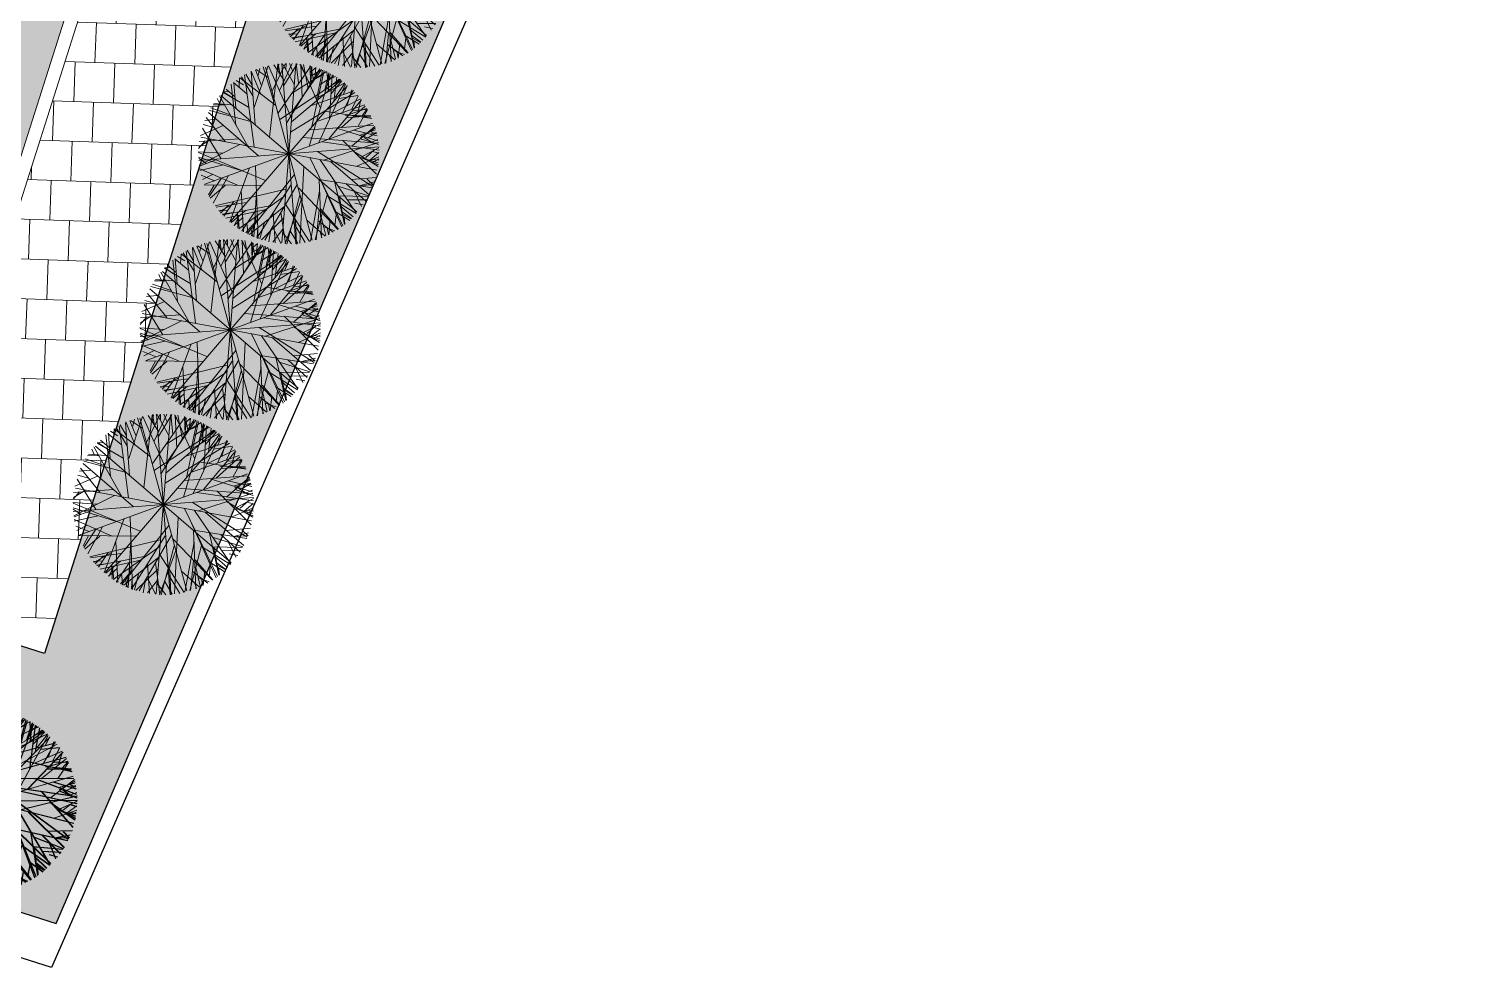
# Model space of a CAD drawing. Header units: millimetres. Extents: x -1042495 to -977915, y 3191218 to 3280168.
# Drawn here: x -999593 to -978370, y 3193138 to 3207042 of the extents above; entities that cross this region are included whole.
import ezdxf

# ---------------------------------------------------------------- set-up
doc = ezdxf.new("R2010")
doc.units = ezdxf.units.MM
doc.layers.get('0').update_dxf_attribs({"lineweight": 15})
for name, color, linetype in [('000 Граница', 6, 'Continuous'), ('000 дорожки', 7, 'Continuous'), ('000 Привязки', 1, 'Continuous'), ('p', 7, 'Continuous')]:
    doc.layers.add(name, color=color, linetype=linetype)
for name, color, linetype, lineweight in [('A-WALL', 113, 'Continuous', 18), ('деревья', 118, 'Continuous', 0), ('мощение', 251, 'Continuous', 0)]:
    doc.layers.add(name, color=color, linetype=linetype, lineweight=lineweight)
doc.layers.add('газон', color=7, linetype='Continuous', true_color=0xe4edc9)
doc.layers.add('кустарники лиственные', color=7, linetype='Continuous', lineweight=20, true_color=0x455c00)

# ---------------------------------------------------------------- blocks, each defined once
blk = doc.blocks.new('й3')
at = {"layer": 'деревья', "lineweight": 0}
for p, q in [((-220.4, 420.8), (-165.9, 576.5)), ((160.1, 572), (-160, -572)), ((-152.8, 574), (152.8, -574)), ((-135, 507.1), (-91.2, 591.7)), ((-125.4, 549.4), (-79.6, 594.5)), ((-123.6, 321.4), (-125.4, 587.8)), ((-84.7, 319.3), (30.2, 598.6)), ((-35.9, 439.6), (-58.3, 599)), ((-53.2, 596.8), (165.1, 168)), ((88.8, 318.2), (-22.6, 599)), ((24.3, 549.4), (-14.5, 599.1)), ((0, 600), (0, -600)), ((4.9, 486.2), (36.6, 596.8)), ((41.5, 439.1), (65.9, 598.2)), ((182.7, 355.3), (54.2, 596.8)), ((98.2, 515.5), (128.1, 585.5)), ((141.4, 505.4), (98.8, 590.5)), ((196.8, 195), (163.4, 576.5)), ((-356.7, 403.7), (-361, 477.3)), ((-288.7, 372.4), (-341.7, 492.6)), ((-326.1, 504.3), (-232.8, 235.7)), ((-312, 511), (-2.1, 201.8)), ((-281.5, 529), (-112.8, 414.9)), ((-264.5, 465.9), (-262.7, 538.1)), ((-211.9, 482.5), (-236.9, 551.9)), ((-211.6, 558.4), (-0.4, 450.1)), ((288.2, 525.3), (118.1, 413.5)), ((128.1, 457.9), (243.9, 548.9)), ((170.4, 511), (232, 551.7)), ((177.4, 436.6), (254.9, 542.6)), ((308.5, 513.7), (232.4, 38.5)), ((293.5, 368.7), (347.9, 488.2)), ((316.5, 508.8), (302.4, 305.6)), ((311.2, 425.3), (358.8, 481.7)), ((343.2, 429.8), (341.1, 492.7)), ((-458.1, 382.4), (-405.3, 330.5)), ((-438.8, 364.3), (-444, 402.7)), ((-396.8, 343.5), (-442.3, 404.4)), ((-327.3, 243.3), (-439.9, 405.2)), ((420, -420), (-420, 420)), ((420, 420), (-420, -420)), ((-70.1, 268.1), (-416.9, 430.4)), ((-401.8, 445.6), (-364.8, 432)), ((-370.1, 470.4), (-352.5, 355.3)), ((73.5, 267.2), (422.3, 425.1)), ((290.3, 390.1), (381, 460.8)), ((334.7, 152.3), (371, 468.5)), ((352.4, 311.1), (425.6, 416.2)), ((356.9, 179.6), (395.3, 450.4)), ((361.8, 399.1), (367, 472.7)), ((383, 358.8), (448.4, 397.8)), ((401.2, 338.4), (447.5, 398.8)), ((-324.4, 62.3), (-526.2, 287.1)), ((-463.2, 296.5), (-525.6, 287.8)), ((-511.4, 312.3), (-477.9, 265.6)), ((-498.6, 328.2), (-327.8, 328.2)), ((-418.2, 248), (-498, 330.9)), ((-215.8, 336.2), (-489.2, 346.1)), ((139.9, -26.8), (508.1, 314.7)), ((220.1, 333.5), (493.6, 339.9)), ((273.9, 41.8), (471.5, 369.7)), ((348.6, 59.6), (514.2, 301.8)), ((362.3, 251.5), (489.1, 350.8)), ((371.1, 371.1), (466.2, 375.6)), ((392.7, 368.3), (470.7, 365.9)), ((400.5, 248.3), (525.6, 288.5)), ((421.3, 242.7), (502.2, 324.6)), ((438.7, 312.7), (512.4, 309.2)), ((466.9, 290.6), (529.2, 281.2)), ((-322.6, 206.3), (-591.9, 93.5)), ((-411.5, 158.5), (-564.9, 207.5)), ((-560.2, 208.6), (-208.1, 208.6)), ((-547.9, 244.7), (-477.5, 210.8)), ((-543, 253.2), (-62.5, 227.1)), ((-532.1, 274), (-401.8, 208.6)), ((546.2, 246.3), (65.4, 226.3)), ((207.6, -38.3), (559.6, 202.8)), ((543.6, 253.7), (209.1, 3.2)), ((233.8, 233.4), (533.1, 274)), ((555.4, 224.8), (424.4, 68.9)), ((440.9, 196.8), (549.2, 234.1)), ((472, 243.4), (539.2, 252.9)), ((-597.2, 28), (-120.1, 120.6)), ((-586.6, 127.3), (-359.5, 75.4)), ((-583.4, 111.5), (583.4, -111.5)), ((-532.9, 163.2), (-578.2, 148.8)), ((-515.5, 98.5), (-572.6, 174.7)), ((-570.8, 179.2), (-470.4, 147.6)), ((385.2, 134.1), (582.4, 136.4)), ((473.7, 144.5), (589.9, 97.9)), ((497.3, 77.6), (576.2, 150.3)), ((502, 160.4), (573.6, 178)), ((-526.7, 18.6), (-600, 26.2)), ((-600, 0), (600, 0)), ((-598.7, -23.9), (-422.7, 78.5)), ((-553.5, 30.2), (-597.6, 20.5)), ((-485.7, -5.2), (-596, 55.6)), ((-422.9, 30.1), (-594.7, -68.2)), ((-591.6, 91.5), (-233.3, -35.5)), ((586.8, 92.1), (-586.8, -92.1)), ((-271.9, 53.2), (-568.7, -188.7)), ((-546.2, -247.3), (-202.8, 0.9)), ((-463.8, -379.3), (-231.7, 42.2)), ((279.3, -51.3), (596.6, 59.9)), ((293.6, -66.8), (594.7, 70.9)), ((326.4, 51), (592.2, -92.4)), ((382.2, 82.4), (593.5, 68.4)), ((451.6, 8.2), (596.1, -63.9)), ((510.9, 29.4), (597.6, -13.9)), ((518.5, 81.4), (598, 29.1)), ((-453, -70.9), (-598.2, -4.2)), ((-557.3, -22.8), (-597.5, -27.1)), ((-597.2, -48.7), (-542.6, -66.8)), ((-460.8, -98.4), (-592.1, -93.9)), ((-452.8, -1.3), (-590.2, -100.6)), ((-280.2, -46), (-541.3, -257.9)), ((-396.6, -48.4), (-524.2, -290.4)), ((-208.3, -34.1), (-458.1, -380)), ((-140.7, -22), (-371.9, -467.9)), ((92.9, -91.6), (596.5, -28.4)), ((525.9, -286), (231.6, -45.4)), ((440.9, -10.1), (601.8, -4.5)), ((450.3, -86.3), (564.5, -198.2)), ((-518.5, -146.1), (-586.7, -118)), ((-584.9, -123.2), (-364.8, -116.4)), ((-285.4, -231.8), (-584.7, -123.4)), ((-422.3, -160.3), (-582.6, -141.2)), ((-570.8, -184.1), (-452.8, -179.6)), ((-470.9, -200.3), (-567.2, -188.8)), ((-435.5, -176.8), (-562.2, -195.6)), ((-526.8, -181.9), (-555, -220.3)), ((-504.6, -187.5), (-537.3, -258.3)), ((-532.1, -274.4), (-167.6, -166.1)), ((-38.3, -137.1), (-508.1, -314.7)), ((-307.9, -173.8), (-381.9, -457.8)), ((-148.3, -150.3), (-146.5, -576.9)), ((-100.7, -100.6), (-25, -597.2)), ((36.6, -137.6), (504.1, -321.1)), ((511.4, -312.9), (113.2, -168.4)), ((186.2, -186.4), (267.2, -534)), ((188, -186.4), (573.6, -172.9)), ((263.7, -184.1), (589.4, -98.4)), ((282.5, -235.4), (583.1, -130.8)), ((381.7, -181.9), (524.3, -290.2)), ((387.9, -171.2), (582.8, -136.8)), ((433.3, -182.3), (559.7, -202.7)), ((458.9, -159.2), (542.2, -253.7)), ((532.3, -166.8), (571.5, -176.4)), ((-481.7, -208.4), (-556.4, -222.9)), ((-331.8, -206.7), (-535.5, -264.9)), ((-405, -269.1), (-514.3, -305)), ((-472.2, -193.2), (-502.1, -263.1)), ((-441.8, -241), (-491.5, -336.1)), ((-359.5, -224.8), (-440.5, -405.3)), ((-58.2, -202.9), (-430.9, -410.6)), ((-78.4, -272.9), (-319.4, -507.4)), ((-199.3, -202.2), (-285.6, -527.2)), ((-263.5, -256.4), (-190.9, -566.3)), ((21.8, -598.3), (-62.5, -227.5)), ((-29.3, -598), (59.7, -228.3)), ((-0.4, -190.9), (258.4, -538.5)), ((55.7, -203.6), (425.7, -416)), ((75, -273.8), (313, -511.4)), ((430.5, -414.7), (301.3, -236.4)), ((473, -368.8), (403, -273.8)), ((425.1, -282.2), (499.8, -267.6)), ((459.1, -240.6), (556, -222.5)), ((502.2, -193.8), (534, -265.1)), ((510.8, -215.5), (555.6, -221.2)), ((-397, -296), (-522.1, -291.4)), ((-389.5, -290.2), (-514.5, -306)), ((-208.6, -285.5), (-499.3, -325.8)), ((-465.2, -301.5), (-495.1, -335.4)), ((-468.1, -288.6), (-487.5, -348.5)), ((-324.3, -324.1), (-481, -355.7)), ((-437, -346.6), (-466.9, -373.7)), ((-428.2, -314.1), (-466.6, -370.1)), ((-372.6, -307.1), (-454.3, -387.4)), ((-348.5, -334.2), (-437.8, -405.9)), ((-246.9, -378.2), (-387.7, -457.2)), ((-340.4, -359.7), (-350.4, -484.5)), ((-244, -305.4), (-325.7, -500.9)), ((-146.5, -362.4), (-276.8, -529.5)), ((-146.5, -321.8), (-39.1, -594.9)), ((-62, -362.4), (179.2, -570.1)), ((205, -288.1), (495.1, -332.1)), ((228.5, -364.7), (353.5, -484.3)), ((240.1, -308.5), (319.3, -505)), ((304.2, -301.5), (323.6, -500.1)), ((314.8, -312.8), (496.1, -333.1)), ((335.8, -363.9), (344.3, -488.9)), ((368.7, -311.8), (449.4, -393.1)), ((415.1, -326.3), (460.9, -380.5)), ((424.2, -319.5), (461.9, -376)), ((446.4, -333.7), (494, -335.4)), ((-362, -388.6), (-422.1, -420.2)), ((-291, -410.7), (-391.2, -448.9)), ((-262.7, -439.2), (-347.2, -486.6)), ((-226.5, -411.9), (-259.9, -535.5)), ((-253.9, -444.3), (-253.8, -541.2)), ((-146.5, -473), (-250.4, -543)), ((-225.9, -392.5), (-208.8, -561.1)), ((-215.2, -455), (-199.3, -561.1)), ((-208.6, -400.6), (-208.3, -562.1)), ((-19.5, -423.6), (-137.2, -582.7)), ((-123.4, -441.6), (-74.1, -593.6)), ((-84.9, -475.3), (-114.8, -585.9)), ((14.2, -423.8), (129.8, -584.4)), ((59.5, -466.3), (105.3, -585.9)), ((117.8, -443.1), (66.6, -594.5)), ((203.5, -403.2), (201.2, -564.7)), ((247.9, -448.2), (230.3, -549.8)), ((248.3, -447.5), (246.9, -544.4)), ((285.8, -414.3), (385.5, -453.8)), ((375.8, -466.7), (360.1, -411.4)), ((-245.1, -479.3), (-319.3, -503.4)), ((-257.3, -541.1), (-214.3, -503)), ((-126.9, -586.2), (-71.6, -481.9)), ((-106.8, -547), (-87.7, -590.6)), ((-87.8, -550.8), (-96.7, -590.2)), ((-63.8, -527.2), (-93.7, -588.2)), ((-69.6, -505.4), (-24.1, -566.4)), ((-61.9, -481.7), (-14.4, -598.4)), ((-34.6, -553.3), (-49.5, -595.9)), ((55.8, -482.5), (6.8, -598.6)), ((63.2, -506.3), (16.9, -566.7)), ((27.6, -553.6), (41.9, -596.5)), ((84.1, -531.7), (38.4, -594.9)), ((119.5, -587.8), (65.6, -482.8)), ((99.8, -548.3), (80.2, -591.7)), ((80.8, -551.9), (89.3, -591.4)), ((250.4, -544.4), (207.9, -505.7))]:
    blk.add_line(p, q, dxfattribs=at)
blk = doc.blocks.new('A$C4F844F8D')
at = {"layer": 'кустарники лиственные', "xscale": -2.232502272000008, "yscale": 2.232502272, "zscale": 2.232502272, "rotation": 90.52186044708989}
blk.add_blockref('й3', (-1023, 1815), dxfattribs=at)

msp = doc.modelspace()

# ---------------------------------------------------------------- hatches: boundary and pattern name
at = {"layer": '000 Привязки', "linetype": 'ByBlock', "true_color": 0x636466}
h = msp.add_hatch(color=251, dxfattribs=at)
h.dxf.hatch_style = 1
h.paths.add_polyline_path([(-1008025, 3210349), (-1011170, 3211350), (-1012304, 3207785), (-1009160, 3206784)])
h.paths.add_polyline_path([(-1012365, 3207594), (-1013699, 3203402), (-1010555, 3202401), (-1009220, 3206594)])
h.paths.add_polyline_path([(-1009030, 3206533), (-1010667, 3201387), (-1005141, 3199629), (-1003503, 3204774)])
h.paths.add_polyline_path([(-1004647, 3200521), (-1001502, 3199520), (-1000168, 3203713), (-1003312, 3204714)])
h.paths.add_polyline_path([(-1000107, 3203904), (-998962, 3207501), (-1002107, 3208501), (-1003252, 3204904)])
h.paths.add_polyline_path([(-1001395, 3211397), (-1006922, 3213156), (-1008969, 3206724), (-1003442, 3204965)])
h.paths.add_polyline_path([(-1006659, 3242918), (-1006704, 3241618), (-1001907, 3241452), (-1001862, 3242752)])
h.paths.add_polyline_path([(-1010709, 3241557), (-1010979, 3233762), (-1007181, 3233630), (-1006911, 3241426)])
h.paths.add_polyline_path([(-1006711, 3241419), (-1006843, 3237621), (-1002045, 3237455), (-1001914, 3241253)])
h.paths.add_polyline_path([(-1006849, 3237421), (-1006981, 3233623), (-1002184, 3233457), (-1002052, 3237255)])
h.paths.add_polyline_path([(-997916, 3241114), (-1001714, 3241246), (-1001984, 3233450), (-998186, 3233319)])
at = {"layer": 'газон', "true_color": 0x727430}
h = msp.add_hatch(color=67, dxfattribs=at)
h.dxf.hatch_style = 1
edge = h.paths.add_edge_path()
edge.add_line((-991745, 3211104), (-994012, 3213910))
edge.add_arc((-1005337, 3205577), 14060, 36.3456, 37.3696)
edge.add_line((-994163, 3214111), (-999358, 3197785))
edge.add_line((-999358, 3197785), (-1003921, 3199244))
edge.add_line((-1003921, 3199244), (-1004379, 3197812))
edge.add_line((-1004379, 3197812), (-1017051, 3201845))
edge.add_line((-1017051, 3201845), (-1017112, 3201654))
edge.add_line((-1017112, 3201654), (-1026581, 3204865))
edge.add_line((-1026581, 3204865), (-1024203, 3212319))
edge.add_line((-1024203, 3212319), (-1024612, 3212411))
edge.add_line((-1024612, 3212411), (-1025057, 3210444))
edge.add_line((-1025057, 3210444), (-1026565, 3205551))
edge.add_line((-1026565, 3205551), (-1027258, 3202759))
edge.add_line((-1027258, 3202759), (-999186, 3193789))
edge.add_line((-999186, 3193789), (-991745, 3211104))
at = {"layer": 'мощение'}
h = msp.add_hatch(dxfattribs=at)
h.set_pattern_fill('AR-B88', scale=2.9, angle=358)
edge = h.paths.add_edge_path()
edge.add_line((-1010387, 3214468), (-1010024, 3215612))
edge.add_line((-1010024, 3215612), (-1006688, 3214551))
edge.add_line((-1006688, 3214551), (-1007052, 3213407))
edge.add_line((-1007052, 3213407), (-1001335, 3211588))
edge.add_line((-1001335, 3211588), (-1001092, 3212350))
edge.add_line((-1001092, 3212350), (-997566, 3211228))
edge.add_line((-997566, 3211228), (-996423, 3210864))
edge.add_line((-996423, 3210864), (-997120, 3208672))
edge.add_line((-997120, 3208672), (-998264, 3209036))
edge.add_line((-998264, 3209036), (-1001372, 3199269))
edge.add_line((-1001372, 3199269), (-1004707, 3200330))
edge.add_line((-1004707, 3200330), (-1005011, 3199377))
edge.add_line((-1005011, 3199377), (-1005405, 3198139))
edge.add_line((-1005405, 3198139), (-1004379, 3197812))
edge.add_line((-1004379, 3197812), (-1003921, 3199244))
edge.add_line((-1003921, 3199244), (-999358, 3197785))
edge.add_line((-999358, 3197785), (-994163, 3214111))
edge.add_arc((-1005337, 3205577), 14060, 37.3696, 48.6796)
edge.add_arc((-1133141, 2787763), 449775, 72.25429, 72.43989)
edge.add_arc((-999417, 3210021), 6849, 73.2337, 92.05)
edge.add_arc((-1001195, 3255425), 38589, 268.1913, 272.2758, ccw=False)
edge.add_arc((-1002738, 3228308), 11459, 263.8428, 271.6249, ccw=False)
edge.add_arc((-1002500, 3227790), 10973, 247.6792, 262.3208, ccw=False)
edge.add_arc((-1030329, 3152455), 69346, 70.04978, 72.08883)
edge.add_arc((-1015795, 3194164), 25208, 74.3673, 78.932)
edge.add_arc((-1014140, 3202907), 16310, 78.7414, 91.7393)
edge.add_arc((-1011478, 3234413), 15527, 249.1774, 258.2697, ccw=False)
edge.add_arc((-1023962, 3209574), 12455, 55.9997, 88.818)
edge.add_line((-1023706, 3222027), (-1023920, 3215467))
edge.add_line((-1023920, 3215467), (-1024610, 3212420))
edge.add_line((-1024610, 3212420), (-1024202, 3212318))
edge.add_line((-1024202, 3212318), (-1024507, 3211366))
edge.add_line((-1024507, 3211366), (-1014981, 3208322))
edge.add_line((-1014981, 3208322), (-1017051, 3201847))
edge.add_line((-1017051, 3201847), (-1009592, 3199472))
edge.add_line((-1009592, 3199472), (-1009203, 3200712))
edge.add_line((-1009203, 3200712), (-1010919, 3201257))
edge.add_line((-1010919, 3201257), (-1010615, 3202210))
edge.add_line((-1010615, 3202210), (-1013951, 3203272))
edge.add_line((-1013951, 3203272), (-1010387, 3214468))

# ---------------------------------------------------------------- linework, layer by layer
at = {"layer": '000 Граница'}
msp.add_lwpolyline([(-1033142, 3244724), (-1001308, 3279314), (-989147, 3275034), (-980318, 3271336), (-978370, 3252100), (-985643, 3228982), (-1025267, 3230354), (-1023687, 3222588), (-1023920, 3215467), (-1025057, 3210444), (-1026565, 3205551), (-1027258, 3202759), (-999186, 3193789), (-989700, 3215862), (-985643, 3228982)], dxfattribs=at)
msp.add_lwpolyline([(-1033142, 3244724), (-1001308, 3279314), (-989147, 3275034), (-980318, 3271336), (-978370, 3252100), (-985643, 3228982), (-1025267, 3230354), (-1023687, 3222588), (-1023920, 3215467), (-1025057, 3210444), (-1026565, 3205551), (-1027258, 3202759), (-999186, 3193789), (-989700, 3215862), (-985643, 3228982)], dxfattribs=at)
at = {"layer": '000 дорожки'}
for p, q in [((-994163, 3214111), (-999358, 3197785)), ((-999358, 3197785), (-1003921, 3199244))]:
    msp.add_line(p, q, dxfattribs=at)
at = {"layer": 'A-WALL'}
for p, q in [((-997566, 3211228), (-1001372, 3199269)), ((-1000107, 3203904), (-997818, 3211098))]:
    msp.add_line(p, q, dxfattribs=at)
at = {"layer": 'p', "color": 5, "linetype": 'Continuous', "lineweight": 30}
msp.add_lwpolyline([(-1027725, 3202198), (-1024875, 3213088), (-1024275, 3216068), (-1024045, 3218928), (-1023975, 3221898), (-1024655, 3226668), (-1025675, 3230368), (-985235, 3228968), (-989365, 3215728), (-999255, 3193138)], close=True, dxfattribs=at)

# ---------------------------------------------------------------- block references
msp.add_blockref('A$C4F844F8D', (-999192, 3193783))
at = {"layer": 'кустарники лиственные', "yscale": 2.232502272, "zscale": 2.232502272}
for p, xscale, rotation in [((-994707, 3207803), -2.232502272000007, 94.35964508574835), ((-995738, 3205190), -2.232502272000007, 94.35964508574835), ((-996605, 3202582), -2.232502272000007, 94.35964508574835), ((-997597, 3199994), -2.232502272000007, 94.35964508574835), ((-1000209, 3195603), -2.232502272000008, 90.52186044708989)]:
    msp.add_blockref('й3', p, dxfattribs=dict(at, xscale=xscale, rotation=rotation))

doc.saveas('drawing.dxf')
